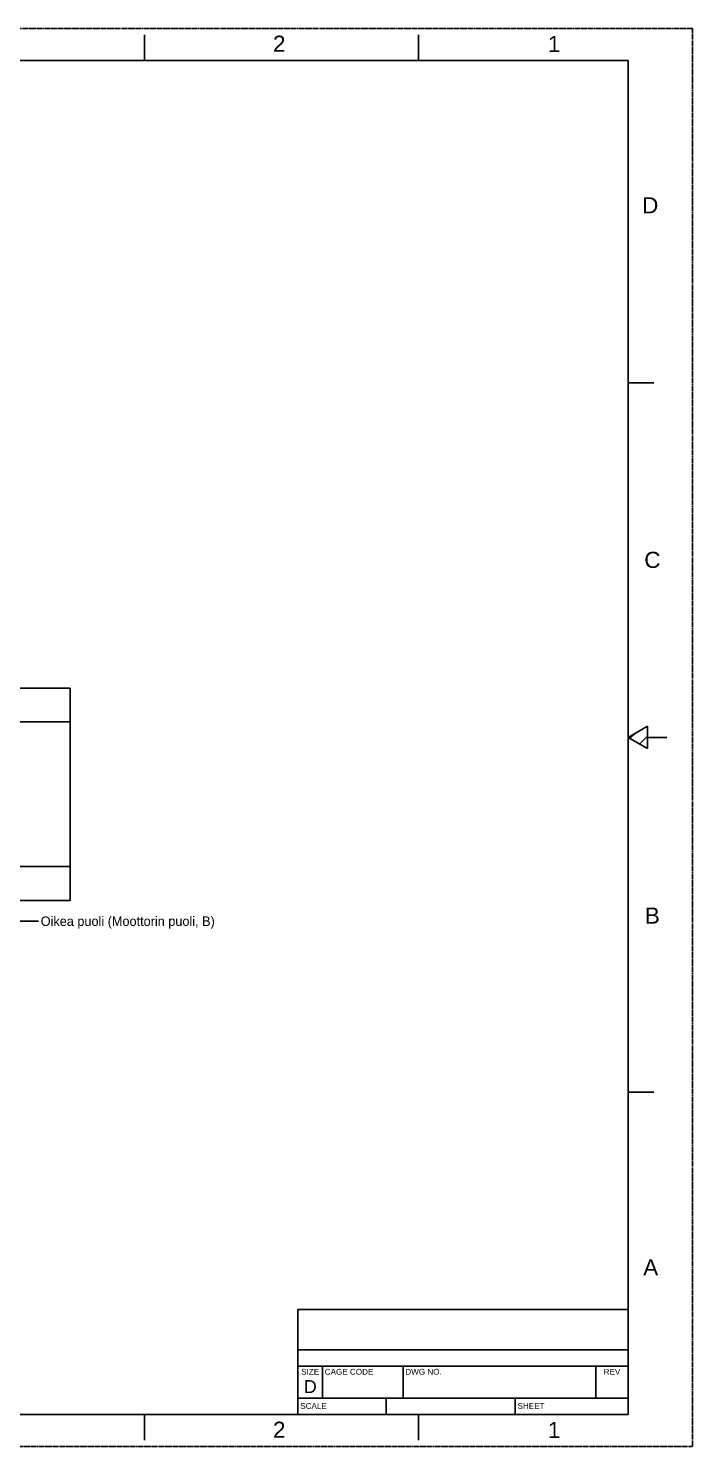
# Model space of a CAD drawing. Header units: millimetres. Extents: x -784753 to 2894, y -738 to 77802.
# Drawn here: x 2075.2 to 2250.3, y 382.8 to 756.9 of the extents above; entities that cross this region are included whole.
import ezdxf
from ezdxf.enums import TextEntityAlignment as Align

# ---------------------------------------------------------------- set-up
doc = ezdxf.new("R2010")
doc.units = ezdxf.units.MM
doc.linetypes.add('HIDDEN2', pattern=[0.1875, 0.125, -0.0625])
doc.linetypes.add('phl_center', pattern=[0.75, 0.4, -0.35])
for name, color, linetype in [('Comments', 50, 'Continuous'), ('DEFAULT', 7, 'Continuous'), ('projection', 7, 'Continuous')]:
    doc.layers.add(name, color=color, linetype=linetype)
doc.styles.add('ARIAL_TTF', font='arial.ttf')
doc.dimstyles.new('ISO-25', dxfattribs={"dimtxt": 2.5, "dimasz": 2.5, "dimexe": 1.25, "dimexo": 0.625, "dimtad": 1, "dimtxsty": 'Standard', "dimcen": 2.5, "dimadec": 0, "dimazin": 0, "dimtfac": 1, "dimtmove": 0, "dimatfit": 3, "dimfxl": 0, "dimarcsym": 0})

# ---------------------------------------------------------------- blocks, each defined once
blk = doc.blocks.new('kh56_askelmoottori_left')
for p, q in [((184.25, 0), (184.25, 56)), ((184.25, 56), (238.25, 56)), ((184.25, 51.57), (184.25, 53.82)), ((189.25, 0), (189.25, 56)), ((189.25, 53.82), (189.25, 49.32)), ((238.25, 56), (238.25, 0)), ((184.25, 47.1), (182.65, 47.1)), ((182.65, 47.1), (182.65, 9)), ((184.25, 28), (184.25, 47.1)), ((189.25, 47.1), (238.25, 47.1)), ((184.25, 24.82), (184.25, 43.88)), ((184.25, 43.88), (184.25, 42.28)), ((184.25, 28), (184.25, 38.41)), ((163.65, 28), (163.65, 31.18)), ((163.65, 31.18), (182.65, 31.18)), ((163.65, 28), (163.65, 24.82)), ((163.65, 24.82), (182.65, 24.82)), ((182.65, 9), (184.25, 9)), ((189.25, 9), (238.25, 9)), ((184.25, 4.43), (184.25, 6.68)), ((189.25, 6.68), (189.25, 2.18)), ((238.25, 0), (184.25, 0)), ((184.25, 0), (189.25, 0))]:
    blk.add_line(p, q)
at = {"linetype": 'phl_center'}
for p, q in [((184.25, 53.82), (189.25, 53.82)), ((189.25, 49.32), (184.25, 49.32)), ((184.25, 6.68), (189.25, 6.68)), ((189.25, 2.18), (184.25, 2.18))]:
    blk.add_line(p, q, dxfattribs=at)
blk = doc.blocks.new('*X388')
at = {"layer": 'DEFAULT', "color": 7, "linetype": 'Continuous'}
for p, q in [((33.115, 11.066), (33.028, 10.984)), ((33.179, 10.897), (33.299, 11.019))]:
    blk.add_line(p, q, dxfattribs=at)
blk = doc.blocks.new('SHEET-D')
at = {"layer": 'DEFAULT', "color": 7, "linetype": 'HIDDEN2'}
for p, q in [((2894.11, -43.12), (2316.04, -43.12)), ((2894.11, -417.16), (2894.11, -43.12)), ((2316.04, -417.16), (2894.11, -417.16))]:
    blk.add_line(p, q, dxfattribs=at)
at = {"layer": 'DEFAULT', "color": 7, "linetype": 'Continuous'}
for p, q in [((2749.59, -44.82), (2749.59, -51.62)), ((2821.85, -44.82), (2821.85, -51.62)), ((2877.11, -51.62), (2333.05, -51.62)), ((2877.11, -408.66), (2877.11, -51.62)), ((2877.11, -136.63), (2883.91, -136.63)), ((2877.11, -230.14), (2882.21, -227.19)), ((2882.21, -233.08), (2882.21, -227.19)), ((2877.11, -230.14), (2882.21, -233.08)), ((2882.21, -230.14), (2887.31, -230.14)), ((2877.11, -323.65), (2883.91, -323.65)), ((2790.06, -380.95), (2790.06, -408.66)), ((2877.11, -380.95), (2790.06, -380.95)), ((2877.11, -391.66), (2790.06, -391.66)), ((2877.11, -395.91), (2790.06, -395.91)), ((2796.52, -395.91), (2796.52, -404.41)), ((2817.77, -395.91), (2817.77, -404.41)), ((2868.61, -395.91), (2868.61, -404.41)), ((2877.11, -404.41), (2790.06, -404.41)), ((2813.35, -404.41), (2813.35, -408.66)), ((2847.35, -404.41), (2847.35, -408.66)), ((2333.05, -408.66), (2877.11, -408.66)), ((2749.59, -408.66), (2749.59, -415.46)), ((2821.85, -408.66), (2821.85, -415.46))]:
    blk.add_line(p, q, dxfattribs=at)
at = {"color": 0, "xscale": 17.00193276708238, "yscale": 17.00193276708238, "zscale": 17.00193276708238}
blk.add_blockref('*X388', (2316.04, -417.16), dxfattribs=at).dxf.unprotected_set("ltscale", 0)
at = {"layer": 'DEFAULT', "color": 7, "linetype": 'Continuous', "style": 'ARIAL_TTF'}
for s, height, p in [('2', 4.25, (2783.47, -45.04)), ('1', 4.25, (2855.94, -45.11)), ('D', 4.25, (2880.79, -87.66)), ('C', 4.25, (2881.36, -181.17)), ('B', 4.25, (2881.52, -274.98)), ('A', 4.25, (2881.08, -367.76)), ('SIZE', 1.53, (2790.91, -396.65)), ('D', 3.4, (2791.59, -399.62)), (' CAGE CODE', 1.53, (2796.52, -396.65)), (' DWG NO.', 1.53, (2817.77, -396.65)), ('REV', 1.53, (2870.66, -396.65)), (' SCALE', 1.53, (2790.06, -405.66)), (' SHEET', 1.53, (2847.35, -405.66)), ('2', 4.25, (2783.47, -410.58)), ('1', 4.25, (2855.94, -410.65))]:
    blk.add_text(s, height=height, dxfattribs=at).set_placement(p, align=Align.TOP_LEFT)

msp = doc.modelspace()

# ---------------------------------------------------------------- block references
msp.add_blockref('kh56_askelmoottori_left', (1847.945, 526.865))
at = {"layer": 'projection', "lineweight": 0}
msp.add_blockref('SHEET-D', (-643.809, 800), dxfattribs=at)

# ---------------------------------------------------------------- texts
at = {"layer": 'Comments', "lineweight": 0, "insert": (2078.436, 522.663), "char_height": 2.5, "width": 47.24032, "attachment_point": 1}
msp.add_mtext('Oikea puoli (Moottorin puoli, B)', dxfattribs=at)

# ---------------------------------------------------------------- leaders
at = {"layer": 'Comments', "lineweight": 0, "annotation_type": 0, "has_hookline": 1, "hookline_direction": 0, "text_width": 50.417}
msp.add_leader([(2032.195, 521.413), (2077.763, 521.413), (2077.811, 521.413)], dimstyle='ISO-25', override={"dimgap": 0.625, "dimtad": 0}, dxfattribs=at)

doc.saveas('drawing.dxf')
